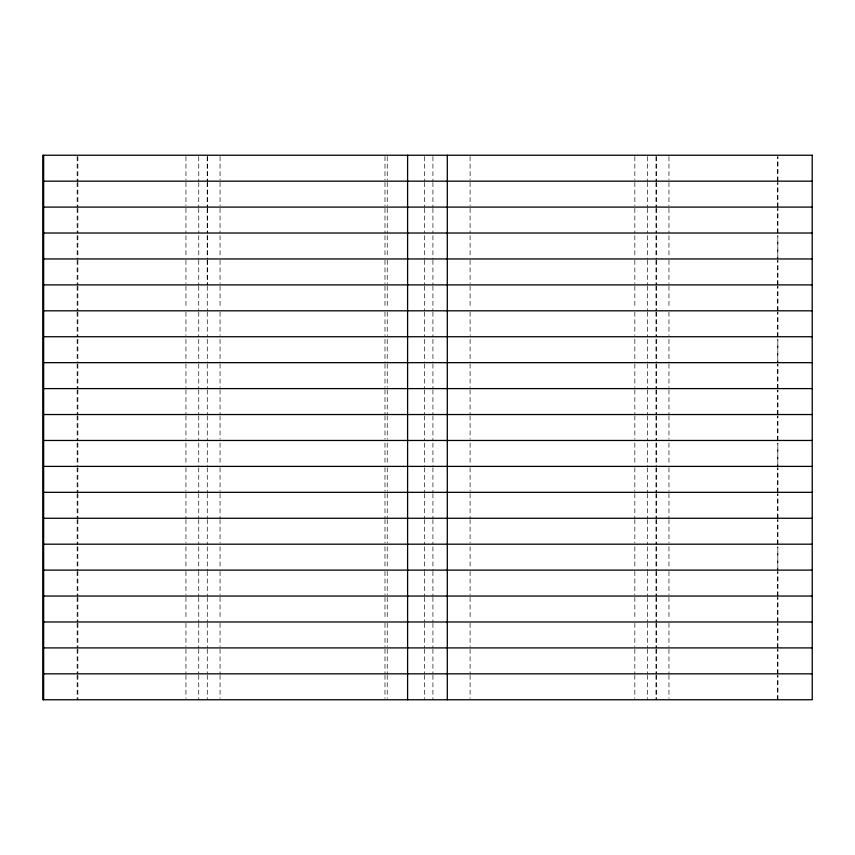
<?xml version="1.0" encoding="UTF-8"?>
<svg xmlns="http://www.w3.org/2000/svg" width="855" height="855" viewBox="0 0 855 855"><rect width="100%" height="100%" fill="white"/><g stroke="black" fill="none" stroke-linecap="round" stroke-linejoin="round"><path stroke-width="0.64" stroke-dasharray="4.28 3.21" d="M668.952 156.529L668.952 179.871M668.952 182.457L668.952 205.799M668.952 208.396L668.952 233.02M668.952 235.617L668.952 257.654M668.952 260.251L668.952 283.593M668.952 286.179L668.952 308.217M668.952 312.107L668.952 335.449M668.952 339.339L668.952 362.67M668.952 363.974L668.952 387.304M668.952 389.901L668.952 414.536M668.952 415.829L668.952 439.171M668.952 443.061L668.952 465.099M668.952 467.696L668.952 491.027M668.952 493.624L668.952 518.258M668.952 519.551L668.952 542.893M668.952 546.783L668.952 568.821M668.952 571.407L668.952 594.749M668.952 597.346L668.952 619.383M668.952 623.274L668.952 646.604M668.952 649.202L668.952 673.836M668.952 675.129L668.952 698.471M656.148 156.529L656.159 181.164M656.159 182.457L656.148 207.092M656.148 208.396L656.159 233.02M656.159 235.617L656.148 258.958M656.159 260.251L656.148 284.886M656.148 286.179L656.148 310.814M656.148 312.107L656.148 336.742M656.148 339.339L656.148 362.67M656.148 363.974L656.148 388.608M656.148 389.901L656.148 414.536M656.148 415.829L656.148 440.464M656.148 443.061L656.148 466.392M656.148 467.696L656.148 492.33M656.148 493.624L656.148 518.258M656.148 519.551L656.148 544.186M656.148 546.783L656.148 570.114M656.148 571.407L656.148 596.042M656.148 597.346L656.148 621.98M656.148 623.274L656.148 647.908M656.148 649.202L656.148 673.836M656.148 675.129L656.148 699.764M656.138 156.529L656.138 181.164M656.138 182.457L656.138 207.092M656.138 208.396L656.138 233.02M656.138 235.617L656.138 258.958M656.138 260.251L656.138 284.886M656.138 286.179L656.138 310.814M656.138 312.107L656.138 336.742M656.138 339.339L656.138 362.67M656.138 363.974L656.138 388.608M656.138 389.901L656.138 414.536M656.138 415.829L656.138 440.464M656.138 443.061L656.138 466.392M656.138 467.696L656.138 492.33M656.138 493.624L656.138 518.258M656.138 519.551L656.138 544.186M656.138 546.783L656.138 570.114M656.138 571.407L656.138 596.042M656.138 597.346L656.138 621.98M656.138 623.274L656.138 647.908M656.138 649.202L656.138 673.836M656.138 675.129L656.138 699.764M647.63 156.529L647.63 181.164M647.652 182.457L647.63 207.092M647.63 208.396L647.63 233.02M647.63 235.617L647.63 258.958M647.652 260.251L647.63 284.886M647.63 286.179L647.63 310.814M647.652 312.107L647.63 336.742M647.63 339.339L647.63 362.67M647.652 363.974L647.63 388.608M647.63 389.901L647.63 414.536M647.63 415.829L647.63 440.464M647.652 443.061L647.63 466.392M647.652 467.696L647.63 492.33M647.63 493.624L647.63 518.258M647.652 519.551L647.63 544.186M647.63 546.783L647.63 570.114M647.63 571.407L647.63 596.042M647.652 597.346L647.63 621.98M647.63 623.274L647.63 647.908M647.63 649.202L647.63 673.836M647.63 675.129L647.63 699.764M634.838 156.529L634.838 179.871M634.838 182.457L634.838 205.799M634.838 208.396L634.838 233.02M634.838 235.617L634.838 257.654M634.838 260.251L634.838 283.593M634.838 286.179L634.838 308.217M634.838 312.107L634.838 335.449M634.838 339.339L634.838 362.67M634.838 363.974L634.838 387.304M634.838 389.901L634.838 414.536M634.838 415.829L634.838 439.171M634.838 443.061L634.838 465.099M634.838 467.696L634.838 491.027M634.838 493.624L634.838 518.258M634.838 519.551L634.838 542.893M634.838 546.783L634.838 568.821M634.838 571.407L634.838 594.749M634.838 597.346L634.838 619.383M634.838 623.274L634.838 646.604M634.838 649.202L634.838 673.836M634.838 675.129L634.838 698.471M470.09 156.529L470.111 179.871M470.111 182.457L470.09 205.799M470.111 208.396L470.09 233.02M470.111 235.617L470.09 257.654M470.09 260.251L470.111 283.593M470.111 286.179L470.09 308.217M470.09 312.107L470.111 335.449M470.111 339.339L470.09 362.67M470.09 363.974L470.111 387.304M470.09 389.901L470.111 414.536M470.09 415.829L470.111 439.171M470.111 443.061L470.09 465.099M470.09 467.696L470.111 491.027M470.09 493.624L470.111 518.258M470.09 519.551L470.09 542.893M470.09 546.783L470.111 568.821M470.111 571.407L470.09 594.749M470.09 597.346L470.111 619.383M470.09 623.274L470.111 646.604M470.09 649.202L470.111 673.836M470.111 675.129L470.09 698.471M432.929 156.529L432.929 181.164M432.929 182.457L432.929 207.092M432.929 208.396L432.929 233.02M432.929 235.617L432.929 258.958M432.929 260.251L432.929 284.886M432.929 286.179L432.929 310.814M432.929 312.107L432.929 336.742M432.929 339.339L432.929 362.67M432.929 363.974L432.929 388.608M432.929 389.901L432.929 414.536M432.929 415.829L432.929 440.464M432.929 443.061L432.929 466.392M432.929 467.696L432.929 492.33M432.929 493.624L432.929 518.258M432.929 519.551L432.929 544.186M432.929 546.783L432.929 570.114M432.929 571.407L432.929 596.042M432.929 597.346L432.929 621.98M432.929 623.274L432.929 647.908M432.929 649.202L432.929 673.836M432.929 675.129L432.929 699.764M424.39 156.529L424.39 181.164M424.39 182.457L424.39 207.092M424.39 208.396L424.39 233.02M424.39 235.617L424.39 258.958M424.39 260.251L424.39 284.886M424.39 286.179L424.39 310.814M424.39 312.107L424.39 336.742M424.39 339.339L424.39 362.67M424.39 363.974L424.39 388.608M424.39 389.901L424.39 414.536M424.39 415.829L424.39 440.464M424.39 443.061L424.39 466.392M424.39 467.696L424.39 492.33M424.39 493.624L424.39 518.258M424.39 519.551L424.39 544.186M424.39 546.783L424.39 570.114M424.39 571.407L424.39 596.042M424.39 597.346L424.39 621.98M424.39 623.274L424.39 647.908M424.39 649.202L424.39 673.836M424.39 675.129L424.39 699.764M387.23 156.529L387.23 179.871M387.23 182.457L387.23 205.799M387.23 208.396L387.23 233.02M387.23 235.617L387.23 257.654M387.23 260.251L387.23 283.593M387.23 286.179L387.23 308.217M387.23 312.107L387.23 335.449M387.23 339.339L387.23 362.67M387.23 363.974L387.23 387.304M387.23 389.901L387.23 414.536M387.23 415.829L387.23 439.171M387.23 443.061L387.23 465.099M387.23 467.696L387.23 491.027M387.23 493.624L387.23 518.258M387.23 519.551L387.23 542.893M387.23 546.783L387.23 568.821M387.23 571.407L387.23 594.749M387.23 597.346L387.23 619.383M387.23 623.274L387.23 646.604M387.23 649.202L387.23 673.836M387.23 675.129L387.23 698.471M384.985 156.529L384.985 179.871M384.985 182.457L384.985 205.799M384.985 208.396L384.985 233.02M384.985 235.617L384.985 257.654M384.985 260.251L384.985 283.593M384.985 286.179L384.985 308.217M384.985 312.107L384.985 335.449M384.985 339.339L384.985 362.67M384.985 363.974L384.985 387.304M384.985 389.901L384.985 414.536M384.985 415.829L384.985 439.171M384.985 443.061L384.985 465.099M384.985 467.696L384.985 491.027M384.985 493.624L384.985 518.258M384.985 519.551L384.985 542.893M384.985 546.783L384.985 568.821M384.985 571.407L384.985 594.749M384.985 597.346L384.985 619.383M384.985 623.274L384.985 646.604M384.985 649.202L384.985 673.836M384.985 675.129L384.985 698.471M220.066 156.529L220.066 179.871M220.066 182.457L220.066 205.799M220.066 208.396L220.066 233.02M220.066 235.617L220.066 257.654M220.066 260.251L220.066 283.593M220.066 286.179L220.066 308.217M220.066 312.107L220.066 335.449M220.066 339.339L220.066 362.67M220.066 363.974L220.066 387.304M220.066 389.901L220.066 414.536M220.066 415.829L220.066 439.171M220.066 443.061L220.066 465.099M220.066 467.696L220.066 491.027M220.066 493.624L220.066 518.258M220.066 519.551L220.066 542.893M220.066 546.783L220.066 568.821M220.066 571.407L220.066 594.749M220.066 597.346L220.066 619.383M220.066 623.274L220.066 646.604M220.066 649.202L220.066 673.836M220.066 675.129L220.066 698.471M207.273 156.529L207.273 181.164M207.273 182.457L207.273 207.092M207.273 208.396L207.273 233.02M207.273 235.617L207.273 258.958M207.273 260.251L207.273 284.886M207.273 286.179L207.273 310.814M207.273 312.107L207.273 336.742M207.273 339.339L207.273 362.67M207.273 363.974L207.273 388.608M207.273 389.901L207.273 414.536M207.273 415.829L207.273 440.464M207.273 443.061L207.273 466.392M207.273 467.696L207.273 492.33M207.273 493.624L207.273 518.258M207.273 519.551L207.273 544.186M207.273 546.783L207.273 570.114M207.273 571.407L207.273 596.042M207.273 597.346L207.273 621.98M207.273 623.274L207.273 647.908M207.273 649.202L207.273 673.836M207.273 675.129L207.273 699.764M207.241 156.529L207.241 181.164M207.241 182.457L207.241 207.092M207.241 208.396L207.241 233.02M207.241 235.617L207.241 258.958M207.241 260.251L207.241 284.886M198.745 156.529L198.777 181.164M198.777 182.457L198.745 207.092M198.745 208.396L198.777 233.02M198.745 235.617L198.777 258.958M198.745 260.251L198.745 284.886M198.745 286.179L198.745 310.814M198.745 312.107L198.745 336.742M198.745 339.339L198.745 362.67M198.745 363.974L198.745 388.608M198.745 389.901L198.745 414.536M198.745 415.829L198.745 440.464M198.745 443.061L198.745 466.392M198.745 467.696L198.745 492.33M198.745 493.624L198.745 518.258M198.745 519.551L198.745 544.186M198.745 546.783L198.745 570.114M198.745 571.407L198.745 596.042M198.745 597.346L198.745 621.98M198.745 623.274L198.745 647.908M198.745 649.202L198.745 673.836M198.745 675.129L198.745 699.764M185.952 156.529L185.952 179.871M185.952 182.457L185.952 205.799M185.952 208.396L185.952 233.02M185.952 235.617L185.952 257.654M185.952 260.251L185.952 283.593M185.952 286.179L185.952 308.217M185.952 312.107L185.952 335.449M185.952 339.339L185.952 362.67M185.952 363.974L185.952 387.304M185.952 389.901L185.952 414.536M185.952 415.829L185.952 439.171M185.952 443.061L185.952 465.099M185.952 467.696L185.952 491.027M185.952 493.624L185.952 518.258M185.952 519.551L185.952 542.893M185.952 546.783L185.952 568.821M185.952 571.407L185.952 594.749M185.952 597.346L185.952 619.383M185.952 623.274L185.952 646.604M185.952 649.202L185.952 673.836M185.952 675.129L185.952 698.471M77.88 156.529L77.88 181.164M77.88 182.457L77.88 207.092M77.88 208.396L77.88 233.02M77.88 235.617L77.88 258.958M77.88 260.251L77.88 284.886M77.88 286.179L77.88 310.814M77.88 312.107L77.88 336.742M77.88 339.339L77.88 362.67M77.88 363.974L77.88 388.608M77.88 389.901L77.88 414.536M77.88 415.829L77.88 440.464M77.88 443.061L77.88 466.392M77.88 467.696L77.88 492.33M77.88 493.624L77.88 518.258M77.88 519.551L77.88 544.186M77.88 546.783L77.88 570.114M77.88 571.407L77.88 596.042M77.88 597.346L77.88 621.98M77.88 623.274L77.88 647.908M77.88 649.202L77.88 673.836M77.88 675.129L77.88 699.764M77.142 156.529L77.142 181.164M77.142 182.457L77.142 207.092M77.142 208.396L77.142 233.02M77.142 235.617L77.142 258.958M77.142 260.251L77.142 284.886M77.142 286.179L77.142 310.814M77.142 312.107L77.142 336.742M77.142 339.339L77.142 362.67M77.142 363.974L77.142 388.608M77.142 389.901L77.142 414.536M77.142 415.829L77.142 440.464M77.142 443.061L77.142 466.392M77.142 467.696L77.142 492.33M77.142 493.624L77.142 518.258M77.142 519.551L77.142 544.186M77.142 546.783L77.142 570.114M77.142 571.407L77.142 596.042M77.142 597.346L77.142 621.98M77.142 623.274L77.142 647.908M77.142 649.202L77.142 673.836M77.142 675.129L77.142 699.764M777.836 181.164L777.836 156.529L777.804 181.164M777.836 207.092L777.836 182.457L777.804 207.092M777.836 233.02L777.836 208.396L777.804 233.02M777.836 258.958L777.836 235.617L777.804 258.958M777.836 284.886L777.836 260.251L777.804 284.886M777.836 310.814L777.836 286.179L777.804 310.814M777.836 336.742L777.836 312.107L777.804 336.742M777.836 362.67L777.836 339.339L777.804 362.67M777.836 388.608L777.836 363.974L777.804 388.608M777.836 414.536L777.836 389.901L777.804 414.536M777.836 440.464L777.836 415.829L777.804 440.464M777.836 466.392L777.836 443.061L777.804 466.392M777.836 492.33L777.836 467.696L777.804 492.33M777.836 518.258L777.836 493.624L777.804 518.258M777.836 544.186L777.836 519.551L777.804 544.186M777.836 570.114L777.836 546.783L777.804 570.114M777.836 596.042L777.836 571.407L777.804 596.042M777.836 621.98L777.836 597.346L777.804 621.98M777.836 647.908L777.836 623.274L777.804 647.908M777.836 673.836L777.836 649.202L777.804 673.836M777.836 699.764L777.836 675.129L777.804 699.764"/><path stroke-width="1.28" d="M43.648 181.164L812.25 181.164M43.648 207.092L812.25 207.092M43.648 233.02L812.25 233.02M43.648 258.958L812.25 258.958M43.648 284.886L812.25 284.886M43.648 310.814L812.25 310.814M43.648 336.742L812.25 336.742M43.648 362.67L812.25 362.67M43.648 388.608L812.25 388.608M43.648 414.536L812.25 414.536M43.648 440.464L812.25 440.464M43.648 466.392L812.25 466.392M43.648 492.33L812.25 492.33M43.648 518.258L812.25 518.258M43.648 544.186L812.25 544.186M43.648 570.114L812.25 570.114M43.648 596.042L812.25 596.042M43.648 621.98L812.25 621.98M43.648 647.908L812.25 647.908M43.648 673.836L812.25 673.836M447.293 155.236L447.293 699.764M407.6 155.236L407.6 699.764M43.648 155.236L43.648 699.764M812.25 155.236L42.75 155.236L42.75 699.764L812.25 699.764L812.207 155.236"/></g></svg>
